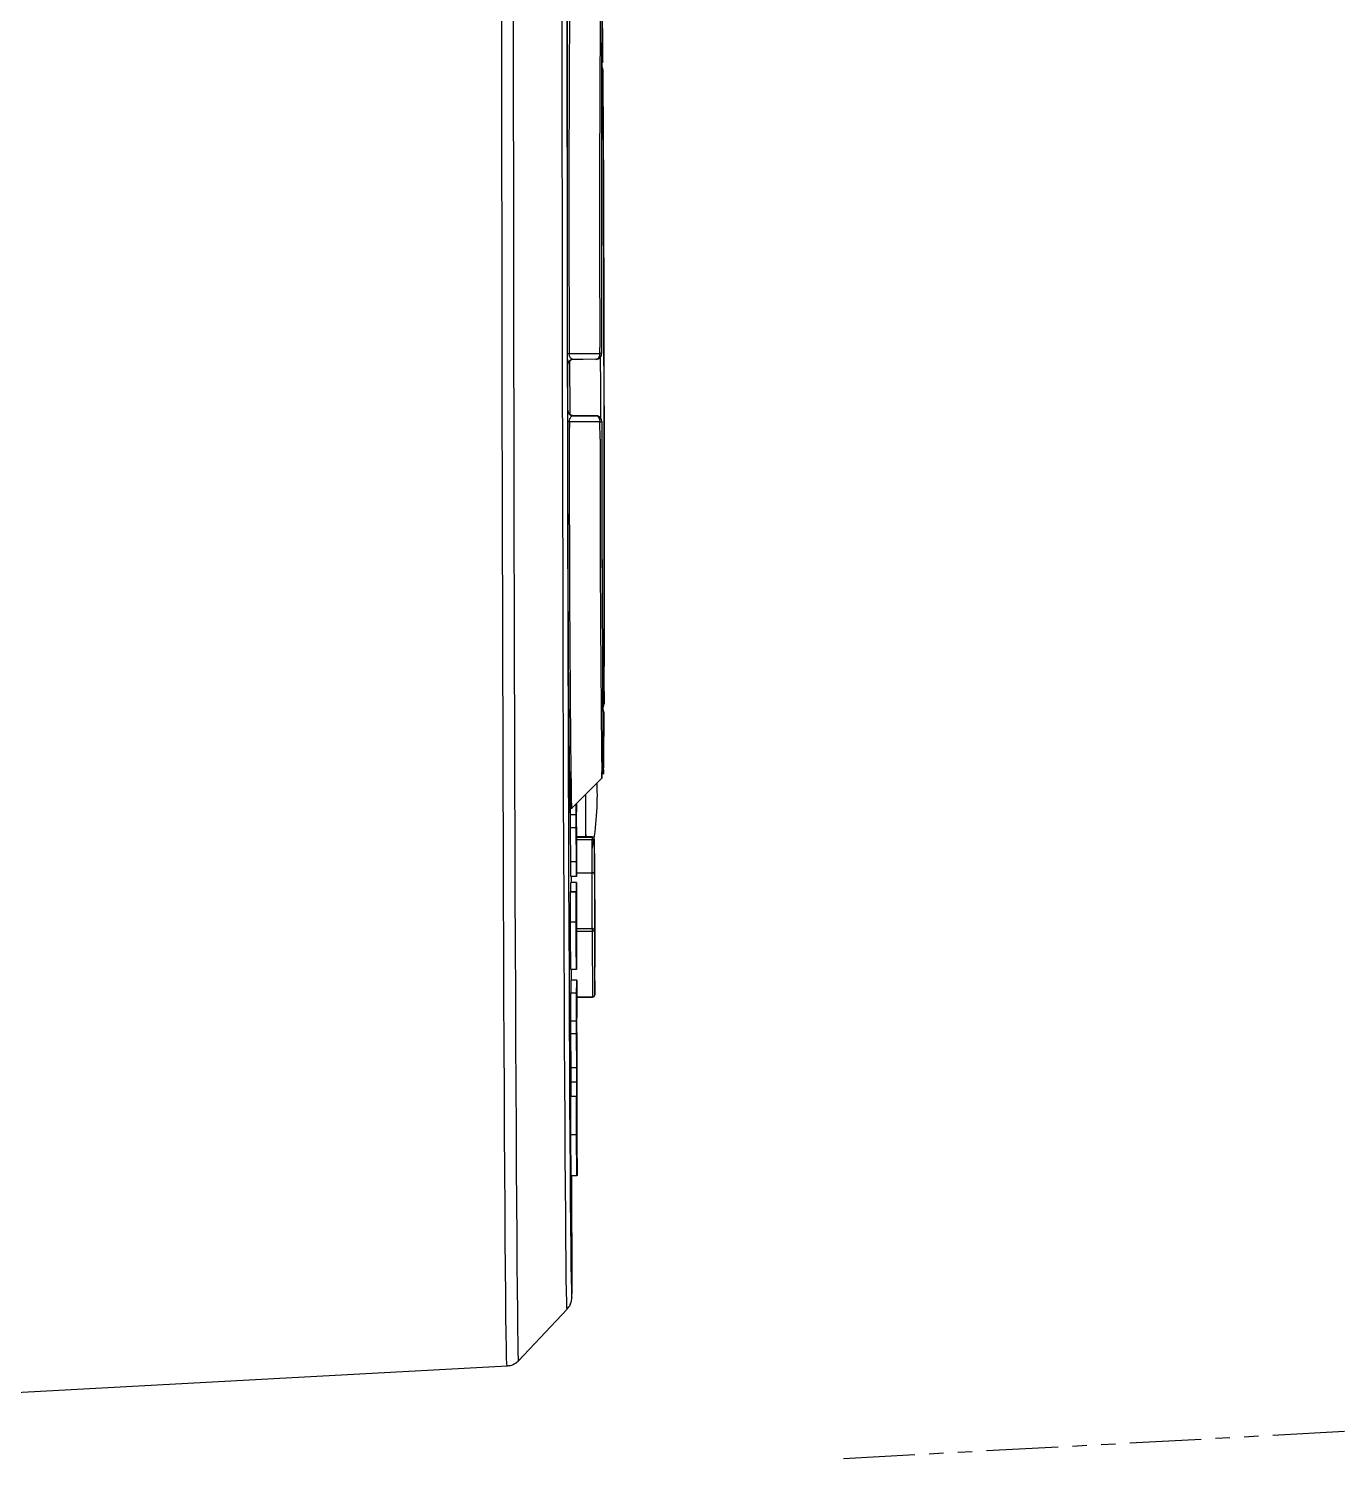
# Model space of a CAD drawing. Header units: millimetres. Extents: x 2312 to 3992, y 755 to 1943.
# Drawn here: x 3173.7 to 3289.7, y 978.3 to 1105 of the extents above; entities that cross this region are included whole.
import ezdxf

# ---------------------------------------------------------------- set-up
doc = ezdxf.new("R2010")
doc.units = ezdxf.units.MM
doc.linetypes.add('PHANTOM', pattern=[12.7, 6.35, -1.27, 1.27, -1.27, 1.27, -1.27])

msp = doc.modelspace()

# ---------------------------------------------------------------- linework, layer by layer
at = {"color": 7, "linetype": 'Continuous', "lineweight": 25}
for p, q in [((3224.551, 1102.096), (3224.551, 1104.337)), ((3224.551, 1102.096), (3224.534, 1101.97)), ((3224.573, 1101.344), (3224.572, 1099.103)), ((3224.299, 1076.221), (3224.298, 1076.725)), ((3221.666, 1075.6), (3221.818, 1075.713)), ((3224.135, 1075.727), (3224.144, 1075.73)), ((3224.447, 1076.19), (3224.455, 1076.194)), ((3221.461, 1075.19), (3221.442, 1075.183)), ((3221.449, 1071.183), (3221.468, 1071.19)), ((3221.968, 1070.691), (3221.95, 1070.684)), ((3223.965, 1070.693), (3221.968, 1070.691)), ((3223.956, 1070.69), (3223.965, 1070.693)), ((3224.313, 1068.622), (3224.309, 1070.159)), ((3224.465, 1070.194), (3224.457, 1070.19)), ((3224.661, 1047.413), (3224.669, 1045.175)), ((3224.633, 1044.532), (3224.65, 1044.406)), ((3224.658, 1042.168), (3224.65, 1044.406)), ((3221.77, 1035.876), (3224.473, 1038.588)), ((3224.473, 1038.588), (3224.47, 1038.592)), ((3221.687, 1035.33), (3221.708, 1037.802)), ((3222.187, 1035.331), (3222.196, 1036.303)), ((3222.21, 1036.26), (3222.207, 1036.006)), ((3222.207, 1036.006), (3222.213, 1032.638)), ((3222.217, 1036.324), (3222.218, 1035.614)), ((3221.624, 1035.522), (3221.623, 1035.523)), ((3222.187, 1035.331), (3221.687, 1035.33)), ((3221.689, 1034.185), (3221.687, 1035.33)), ((3222.189, 1034.186), (3222.187, 1035.331)), ((3222.205, 1035.836), (3222.193, 1034.471)), ((3222.21, 1032.846), (3222.205, 1035.836)), ((3222.217, 1035.613), (3222.208, 1035.613)), ((3222.218, 1035.614), (3222.217, 1035.613)), ((3222.189, 1034.186), (3221.689, 1034.185)), ((3221.72, 1031.177), (3221.689, 1034.185)), ((3222.22, 1031.178), (3222.189, 1034.186)), ((3222.193, 1034.471), (3222.21, 1032.846)), ((3223.622, 1033.385), (3222.212, 1033.382)), ((3222.212, 1033.379), (3223.621, 1033.381)), ((3223.621, 1033.128), (3222.212, 1033.125)), ((3222.221, 1032.981), (3222.212, 1032.981)), ((3222.223, 1032.981), (3222.212, 1032.981)), ((3222.213, 1032.638), (3222.216, 1032.397)), ((3222.221, 1032.981), (3222.223, 1032.981)), ((3222.223, 1032.981), (3222.228, 1029.892)), ((3223.621, 1033.381), (3223.622, 1033.385)), ((3222.22, 1031.178), (3221.72, 1031.177)), ((3223.832, 1031.007), (3223.825, 1025.491)), ((3223.832, 1031.007), (3223.833, 1031.007)), ((3223.833, 1031.007), (3223.834, 1030.724)), ((3222.227, 1029.892), (3221.727, 1029.891)), ((3221.778, 1029.361), (3221.777, 1029.891)), ((3222.228, 1029.892), (3222.227, 1029.892)), ((3222.228, 1030.201), (3223.624, 1030.203)), ((3223.617, 1025.271), (3223.624, 1030.203)), ((3223.824, 1030.062), (3223.817, 1025.129)), ((3223.835, 1030.582), (3223.831, 1028.037)), ((3223.832, 1030.724), (3223.834, 1030.724)), ((3223.832, 1030.582), (3223.835, 1030.582)), ((3221.7, 1028.507), (3221.706, 1028.51)), ((3222.2, 1028.508), (3221.7, 1028.507)), ((3222.206, 1028.51), (3221.706, 1028.51)), ((3221.715, 1029.36), (3221.716, 1029.361)), ((3222.215, 1029.361), (3221.715, 1029.36)), ((3221.716, 1028.51), (3221.715, 1029.36)), ((3222.216, 1029.362), (3221.716, 1029.361)), ((3222.2, 1028.508), (3222.206, 1028.51)), ((3222.206, 1028.51), (3222.207, 1027.824)), ((3222.215, 1029.361), (3222.216, 1029.362)), ((3222.22, 1026.399), (3222.215, 1029.361)), ((3222.222, 1028.654), (3222.23, 1028.657)), ((3222.23, 1028.657), (3222.232, 1028.077)), ((3222.226, 1027.283), (3222.225, 1027.282)), ((3222.232, 1028.077), (3222.231, 1027.531)), ((3223.83, 1027.612), (3223.827, 1025.067)), ((3223.828, 1028.037), (3223.831, 1028.037)), ((3223.828, 1027.612), (3223.83, 1027.612)), ((3223.83, 1027.612), (3223.844, 1024.855)), ((3223.831, 1028.037), (3223.844, 1025.279)), ((3223.85, 1027.4), (3223.842, 1021.885)), ((3223.848, 1027.825), (3223.844, 1025.279)), ((3223.847, 1027.4), (3223.85, 1027.4)), ((3223.848, 1027.825), (3223.85, 1027.542)), ((3223.848, 1027.825), (3223.848, 1027.825)), ((3223.848, 1027.542), (3223.85, 1027.542)), ((3222.204, 1025.832), (3221.704, 1025.831)), ((3222.221, 1026.399), (3222.22, 1026.399)), ((3222.237, 1025.268), (3223.617, 1025.271)), ((3223.617, 1025.017), (3222.237, 1025.015)), ((3223.825, 1025.35), (3223.826, 1025.067)), ((3223.826, 1025.067), (3223.827, 1025.067)), ((3223.844, 1024.855), (3223.84, 1022.309)), ((3223.842, 1025.279), (3223.844, 1025.279)), ((3223.845, 1019.402), (3223.852, 1024.335)), ((3223.84, 1022.168), (3223.842, 1021.885)), ((3222.227, 1021.654), (3221.727, 1021.653)), ((3221.793, 1020.699), (3221.792, 1021.653)), ((3223.842, 1021.885), (3223.842, 1021.885)), ((3221.719, 1017.082), (3221.74, 1019.554)), ((3222.24, 1019.555), (3221.74, 1019.554)), ((3221.743, 1020.698), (3221.744, 1020.699)), ((3222.243, 1020.699), (3221.743, 1020.698)), ((3222.244, 1020.7), (3221.744, 1020.699)), ((3222.219, 1017.083), (3222.24, 1019.555)), ((3222.243, 1020.699), (3222.244, 1020.7)), ((3222.244, 1020.7), (3222.25, 1017.366)), ((3222.246, 1019.233), (3223.645, 1019.236)), ((3222.247, 1019.199), (3223.646, 1019.202)), ((3222.219, 1017.083), (3221.719, 1017.082)), ((3221.721, 1015.938), (3221.719, 1017.082)), ((3222.221, 1015.939), (3222.219, 1017.083)), ((3222.237, 1017.588), (3222.225, 1016.223)), ((3222.242, 1014.598), (3222.237, 1017.588)), ((3222.241, 1018.013), (3222.239, 1017.759)), ((3222.239, 1017.759), (3222.244, 1014.391)), ((3222.248, 1017.366), (3222.239, 1017.366)), ((3222.25, 1017.366), (3222.248, 1017.366)), ((3222.221, 1015.939), (3221.721, 1015.938)), ((3221.751, 1012.93), (3221.721, 1015.938)), ((3222.251, 1012.93), (3222.221, 1015.939)), ((3222.225, 1016.223), (3222.242, 1014.598)), ((3222.254, 1014.734), (3222.244, 1014.734)), ((3222.253, 1014.733), (3222.244, 1014.733)), ((3222.253, 1014.733), (3222.254, 1014.734)), ((3222.254, 1014.734), (3222.263, 1009.651)), ((3222.244, 1014.391), (3222.247, 1014.149)), ((3222.251, 1012.93), (3221.751, 1012.93)), ((3222.258, 1011.654), (3221.758, 1011.653)), ((3222.239, 1010.4), (3221.739, 1010.399)), ((3222.254, 1009.604), (3222.256, 1010.236)), ((3222.263, 1009.651), (3222.259, 1008.675)), ((3222.251, 1008.194), (3222.251, 1008.194)), ((3222.259, 1008.675), (3222.257, 1008.063)), ((3222.236, 1006.989), (3221.736, 1006.988)), ((3221.743, 1003.375), (3221.736, 1006.988)), ((3222.243, 1003.376), (3222.236, 1006.989)), ((3222.241, 1005.596), (3222.254, 1005.601)), ((3222.254, 1005.601), (3222.253, 1006.418)), ((3222.255, 1006.393), (3222.257, 1005.602)), ((3222.257, 1005.602), (3222.264, 1005.605)), ((3222.264, 1005.605), (3222.257, 1005.605)), ((3222.267, 1006.454), (3222.268, 1006.454)), ((3222.268, 1006.454), (3222.274, 1003.389)), ((3222.243, 1003.376), (3221.743, 1003.375)), ((3221.84, 993.313), (3221.823, 1003.376)), ((3222.244, 1003.377), (3222.243, 1003.376)), ((3222.266, 1004.233), (3222.247, 1004.225)), ((3222.274, 1003.389), (3222.272, 1003.388)), ((3217.083, 986.996), (3221.398, 991.56)), ((3064.833, 978.341), (3216.073, 986.528))]:
    msp.add_line(p, q, dxfattribs=at)
at = {"color": 7, "linetype": 'PHANTOM', "lineweight": 25}
msp.add_line((3245.861, 978.341), (3397.101, 986.528), dxfattribs=at)
at = {"color": 7, "linetype": 'Continuous', "lineweight": 25, "flags": 128}
for points in [[(3221.436, 1076.238), (3221.431, 1079.85), (3221.427, 1083.399), (3221.425, 1086.854), (3221.424, 1090.182), (3221.424, 1093.351), (3221.426, 1096.333), (3221.428, 1099.1), (3221.432, 1101.625), (3221.437, 1103.885), (3221.444, 1105.86), (3221.451, 1107.53), (3221.459, 1108.881), (3221.468, 1109.899), (3221.479, 1110.575), (3221.489, 1110.903), (3221.501, 1110.88), (3221.513, 1110.505), (3221.525, 1109.783), (3221.538, 1108.72), (3221.551, 1107.326)], [(3216.073, 986.528), (3216.073, 986.528), (3216.055, 986.709), (3216.037, 987.244), (3216.018, 988.133), (3215.999, 989.37), (3215.979, 990.951), (3215.96, 992.87), (3215.94, 995.118), (3215.92, 997.687), (3215.9, 1000.565), (3215.88, 1003.742), (3215.861, 1007.203), (3215.841, 1010.936), (3215.822, 1014.924), (3215.804, 1019.151), (3215.786, 1023.6), (3215.768, 1028.252), (3215.751, 1033.089), (3215.735, 1038.091), (3215.72, 1043.237), (3215.705, 1048.506), (3215.691, 1053.877), (3215.679, 1059.327), (3215.667, 1064.834), (3215.656, 1070.376), (3215.647, 1075.93), (3215.638, 1081.472), (3215.631, 1086.982), (3215.625, 1092.434), (3215.62, 1097.809), (3215.616, 1103.082), (3215.614, 1108.234)], [(3221.398, 991.56), (3221.398, 991.559), (3221.381, 991.72), (3221.364, 992.23), (3221.345, 993.088), (3221.327, 994.291), (3221.308, 995.831), (3221.289, 997.705), (3221.27, 999.902), (3221.251, 1002.414), (3221.232, 1005.23), (3221.213, 1008.339), (3221.194, 1011.725), (3221.175, 1015.376), (3221.157, 1019.275), (3221.139, 1023.406), (3221.122, 1027.751), (3221.105, 1032.291), (3221.089, 1037.006), (3221.074, 1041.878), (3221.059, 1046.884), (3221.046, 1052.003), (3221.033, 1057.214), (3221.021, 1062.494), (3221.01, 1067.819), (3221, 1073.168), (3220.992, 1078.518), (3220.984, 1083.845), (3220.978, 1089.127), (3220.973, 1094.341), (3220.969, 1099.464), (3220.966, 1104.475), (3220.965, 1109.352)], [(3216.625, 1108.048), (3216.628, 1102.924), (3216.631, 1097.679), (3216.636, 1092.333), (3216.642, 1086.91), (3216.649, 1081.43), (3216.658, 1075.917), (3216.667, 1070.393), (3216.678, 1064.881), (3216.689, 1059.404), (3216.702, 1053.983), (3216.716, 1048.641), (3216.73, 1043.4), (3216.745, 1038.282), (3216.762, 1033.307), (3216.778, 1028.496), (3216.796, 1023.868), (3216.814, 1019.443), (3216.832, 1015.238), (3216.851, 1011.272), (3216.87, 1007.56), (3216.89, 1004.117), (3216.91, 1000.957), (3216.929, 998.094), (3216.949, 995.539), (3216.969, 993.303), (3216.989, 991.395), (3217.008, 989.822), (3217.027, 988.591), (3217.046, 987.708), (3217.064, 987.175), (3217.081, 986.995), (3217.083, 986.996)], [(3221.381, 1107.12), (3221.383, 1102.156), (3221.386, 1097.063), (3221.39, 1091.864), (3221.396, 1086.582), (3221.403, 1081.241), (3221.411, 1075.865), (3221.42, 1070.476), (3221.431, 1065.101), (3221.442, 1059.761), (3221.455, 1054.482), (3221.468, 1049.287), (3221.482, 1044.199), (3221.498, 1039.241), (3221.513, 1034.434), (3221.53, 1029.8), (3221.547, 1025.361), (3221.565, 1021.135), (3221.583, 1017.141), (3221.602, 1013.398), (3221.621, 1009.922), (3221.64, 1006.729), (3221.659, 1003.832), (3221.679, 1001.245), (3221.698, 998.98), (3221.717, 997.045), (3221.736, 995.451), (3221.755, 994.204), (3221.773, 993.309), (3221.791, 992.771), (3221.805, 992.596)], [(3224.551, 1104.337), (3224.538, 1105.698), (3224.525, 1106.689), (3224.513, 1107.301), (3224.501, 1107.526), (3224.49, 1107.361), (3224.479, 1106.809), (3224.47, 1105.875), (3224.461, 1104.571), (3224.454, 1102.911), (3224.448, 1100.913), (3224.443, 1098.602), (3224.439, 1096.002), (3224.437, 1093.144), (3224.436, 1090.059), (3224.437, 1086.783), (3224.439, 1083.354), (3224.442, 1079.81), (3224.447, 1076.19)], [(3224.669, 1045.175), (3224.674, 1047.432), (3224.678, 1049.983), (3224.681, 1052.797), (3224.682, 1055.844), (3224.682, 1059.088), (3224.68, 1062.493), (3224.677, 1066.02), (3224.673, 1069.628), (3224.667, 1073.278), (3224.66, 1076.927), (3224.652, 1080.535), (3224.643, 1084.059), (3224.633, 1087.46), (3224.622, 1090.7), (3224.61, 1093.742), (3224.598, 1096.55), (3224.585, 1099.094), (3224.573, 1101.344)], [(3224.572, 1099.103), (3224.584, 1097.019), (3224.596, 1094.67), (3224.607, 1092.08), (3224.618, 1089.28), (3224.627, 1086.3), (3224.637, 1083.174), (3224.645, 1079.937), (3224.652, 1076.625), (3224.659, 1073.275), (3224.664, 1069.924), (3224.668, 1066.611), (3224.671, 1063.371), (3224.672, 1060.242), (3224.673, 1057.258), (3224.672, 1054.453), (3224.669, 1051.858), (3224.666, 1049.503), (3224.661, 1047.413)], [(3221.468, 1071.185), (3221.468, 1071.335), (3221.467, 1071.953), (3221.466, 1072.572), (3221.465, 1073.191), (3221.464, 1073.81), (3221.463, 1074.428), (3221.462, 1075.047), (3221.461, 1075.664)], [(3221.583, 1076.21), (3223.104, 1076.216), (3224.299, 1076.221)], [(3221.657, 1070.799), (3221.656, 1071.566), (3221.65, 1074.969), (3221.649, 1075.585)], [(3223.947, 1075.69), (3222.824, 1075.686), (3221.941, 1075.684)], [(3224.373, 1070.372), (3224.369, 1073.274), (3224.364, 1075.912)], [(3224.309, 1070.159), (3222.789, 1070.156), (3221.594, 1070.153)], [(3221.95, 1070.684), (3223.073, 1070.687), (3223.956, 1070.69)], [(3224.457, 1070.19), (3224.465, 1066.573), (3224.474, 1063.031), (3224.484, 1059.604), (3224.494, 1056.333), (3224.506, 1053.253), (3224.518, 1050.401), (3224.53, 1047.808), (3224.543, 1045.503), (3224.556, 1043.514), (3224.569, 1041.862), (3224.582, 1040.566), (3224.595, 1039.642), (3224.607, 1039.099), (3224.619, 1038.943), (3224.63, 1039.177), (3224.64, 1039.798), (3224.65, 1040.799), (3224.658, 1042.168)], [(3224.65, 1044.406), (3224.643, 1043.17), (3224.634, 1042.271), (3224.633, 1042.221)], [(3223.833, 1031.007), (3223.833, 1031.019), (3223.833, 1031.028), (3223.833, 1031.034), (3223.833, 1031.036), (3223.833, 1031.034), (3223.833, 1031.028), (3223.833, 1031.019), (3223.832, 1031.007)], [(3223.848, 1027.825), (3223.848, 1027.837), (3223.848, 1027.846), (3223.848, 1027.852), (3223.848, 1027.854), (3223.848, 1027.852), (3223.848, 1027.846), (3223.848, 1027.837), (3223.848, 1027.825)], [(3223.817, 1025.129), (3223.814, 1025.108), (3223.802, 1025.087), (3223.784, 1025.067), (3223.759, 1025.05), (3223.728, 1025.036), (3223.694, 1025.026), (3223.656, 1025.019), (3223.617, 1025.017)], [(3223.826, 1025.067), (3223.826, 1025.054), (3223.826, 1025.045), (3223.826, 1025.039), (3223.827, 1025.038), (3223.827, 1025.039), (3223.827, 1025.045), (3223.827, 1025.054), (3223.827, 1025.067)], [(3223.855, 1025.107), (3223.857, 1025.116), (3223.861, 1025.155)], [(3223.855, 1025.109), (3223.857, 1025.117), (3223.861, 1025.155)], [(3223.858, 1025.271), (3223.858, 1025.272), (3223.859, 1025.241), (3223.861, 1025.155)], [(3223.842, 1021.885), (3223.842, 1021.872), (3223.842, 1021.863), (3223.842, 1021.858), (3223.842, 1021.856), (3223.842, 1021.858), (3223.842, 1021.863), (3223.842, 1021.872), (3223.842, 1021.885)], [(3221.805, 992.596), (3221.808, 992.592), (3221.824, 992.773), (3221.84, 993.313)]]:
    msp.add_lwpolyline(points, dxfattribs=at)
at = {"color": 7, "linetype": 'Continuous', "lineweight": 25}
for centre, radius, start, end in [((5990.653, 1088.694), 2769.098, 179.547097, 180.258305), ((5460.358, 1088.46), 2236.091, 179.502437, 180.300687), ((5440.06, 1086.75), 2215.63, 179.529309, 180.272985), ((3220.232, 1104.485), 4.298, 357.5452, 6.23459), ((2973.263, 1100.344), 251.294, 0.39955, 0.90225), ((3224.37, 1101.317), 0.204, 7.61896, 62.28189), ((3224.073, 1101.343), 0.5, 0.35633, 38.11251), ((3221.565, 1076.515), 0.305, 245.02419, 273.52047), ((3221.942, 1075.184), 0.5, 90.09857, 180.09888), ((3223.851, 1076.135), 0.456, 282.18371, 10.8145), ((3223.947, 1076.19), 0.5, 270.09857, 0.09888), ((3224.317, 1075.935), 0.287, 63.19188, 93.66199), ((3221.576, 1069.856), 0.297, 86.61725, 115.90438), ((3221.949, 1071.184), 0.5, 180.09864, 270.09834), ((5591.843, 1065.209), 2370.254, 179.880493, 180.709083), ((3223.86, 1070.243), 0.457, 349.43053, 77.87658), ((3223.957, 1070.19), 0.5, 0.09864, 90.09834), ((3224.327, 1070.438), 0.28, 266.48606, 297.72202), ((5433.917, 1067.271), 2209.454, 179.924204, 180.667867), ((5816.493, 1066.08), 2595.05, 179.910713, 180.674669), ((5758.485, 1066.928), 2534.173, 179.961707, 180.640675), ((3224.466, 1045.201), 0.205, 297.93947, 352.6439), ((3224.169, 1045.174), 0.5, 321.98455, 359.84206), ((3157.343, 1040.988), 67.172, 357.95233, 0.58995), ((3219.979, 1042.002), 4.659, 354.03002, 2.69916), ((3135.918, 1038.39), 85.754, 358.08312, 0.52304), ((3199.574, 1037.011), 24.5, 349.14935, 2.69032), ((5173.22, 1040.307), 1950.196, 180.09313, 180.203408), ((5192.336, 1040.357), 1969.308, 180.093574, 180.202875), ((3246.479, 1033.241), 22.858, 179.64804, 180.28338), ((3223.622, 1033.181), 0.2, 0.11705, 90.10991), ((3223.667, 1033.357), 0.234, 258.66718, 311.42285), ((2432.838, 1030.96), 790.786, 359.94516, 0.157059), ((2380.32, 1030.869), 843.505, 359.94516, 0.157059), ((2622.294, 1026.243), 601.568, 359.896412, 0.660921), ((3223.649, 1030.026), 0.179, 11.69361, 98.09412), ((3197.498, 1030.608), 26.336, 359.94466, 0.25233), ((3197.514, 1027.426), 26.336, 359.94466, 0.25233), ((3223.642, 1025.093), 0.179, 11.69361, 98.09412), ((3277.893, 1025.221), 54.276, 179.94747, 180.21494), ((5596.818, 1033.669), 2373.217, 180.208878, 180.348456), ((5574.942, 1033.701), 2351.141, 180.208878, 180.348456), ((3250.161, 1025.466), 26.336, 179.94466, 180.25233), ((3273.115, 1024.527), 49.263, 179.1351, 180.2239), ((3250.176, 1022.284), 26.336, 179.94466, 180.25233), ((3223.661, 1019.421), 0.186, 265.27935, 354.11296), ((3224.671, 1019.231), 1.026, 179.73008, 181.64408), ((3223.645, 1019.402), 0.2, 270.09849, 359.91832), ((3220.34, 993.311), 1.5, 358.75998, 0.09872)]:
    msp.add_arc(centre, radius, start, end, dxfattribs=at)
for points, knots in [([(3221.442, 1075.183), (3221.441, 1075.194), (3221.44, 1075.217), (3221.439, 1075.408), (3221.437, 1075.688), (3221.436, 1075.99), (3221.436, 1076.156), (3221.436, 1076.238)], [0, 0, 0, 0, 0.2502314, 0.5000296, 0.7491734, 0.874662, 1, 1, 1, 1]), ([(3221.572, 1075.505), (3221.597, 1075.533), (3221.647, 1075.589), (3221.71, 1075.622), (3221.741, 1075.639)], [0, 0, 0, 0, 0.5004437, 1, 1, 1, 1]), ([(3221.941, 1075.684), (3221.9, 1075.689), (3221.82, 1075.699), (3221.723, 1075.776), (3221.656, 1075.875), (3221.615, 1075.967), (3221.591, 1076.062), (3221.583, 1076.147), (3221.583, 1076.189), (3221.583, 1076.21)], [0, 0, 0, 0, 0.28654563, 0.56106869, 0.68919014, 0.8054766, 0.90650496, 0.95317639, 1, 1, 1, 1]), ([(3224.168, 1075.74), (3224.208, 1075.764), (3224.295, 1075.813), (3224.38, 1075.92), (3224.442, 1076.049), (3224.45, 1076.14), (3224.455, 1076.194)], [0, 0, 0, 0, 0.2335598, 0.4987543, 0.7053199, 1, 1, 1, 1]), ([(3221.446, 1070.124), (3221.446, 1070.206), (3221.446, 1070.372), (3221.446, 1070.674), (3221.446, 1070.956), (3221.447, 1071.148), (3221.448, 1071.171), (3221.449, 1071.183)], [0, 0, 0, 0, 0.1253862, 0.2510607, 0.5003133, 0.7501156, 1, 1, 1, 1]), ([(3221.968, 1070.691), (3221.897, 1070.699), (3221.79, 1070.712), (3221.659, 1070.791), (3221.605, 1070.849), (3221.58, 1070.876)], [0, 0, 0, 0, 0.4990701, 0.7628027, 1, 1, 1, 1]), ([(3221.594, 1070.153), (3221.593, 1070.174), (3221.593, 1070.216), (3221.601, 1070.301), (3221.625, 1070.397), (3221.665, 1070.489), (3221.732, 1070.589), (3221.828, 1070.667), (3221.909, 1070.678), (3221.95, 1070.684)], [0, 0, 0, 0, 0.0469095, 0.0936327, 0.1947106, 0.3110168, 0.4391204, 0.7135016, 1, 1, 1, 1]), ([(3224.176, 1070.647), (3224.145, 1070.659), (3224.077, 1070.687), (3224.005, 1070.691), (3223.965, 1070.693)], [0, 0, 0, 0, 0.4553313, 1, 1, 1, 1]), ([(3224.465, 1070.194), (3224.46, 1070.248), (3224.452, 1070.339), (3224.39, 1070.467), (3224.304, 1070.574), (3224.217, 1070.624), (3224.176, 1070.647)], [0, 0, 0, 0, 0.2946467, 0.5012456, 0.7664226, 1, 1, 1, 1]), ([(3221.67, 1046.137), (3221.666, 1046.137), (3221.659, 1046.136), (3221.648, 1046.131), (3221.647, 1046.122), (3221.646, 1046.116)], [0, 0, 0, 0, 0.2172611, 0.4477367, 1, 1, 1, 1]), ([(3222.217, 1035.613), (3222.217, 1035.73), (3222.216, 1035.964), (3222.215, 1036.244), (3222.215, 1036.316), (3222.215, 1036.322)], [0, 0, 0, 0, 0.4795717, 0.9562726, 1, 1, 1, 1]), ([(3222.216, 1032.397), (3222.216, 1032.307), (3222.218, 1032.148), (3222.22, 1032.103), (3222.22, 1032.084)], [0, 0, 0, 0, 0.5603886, 1, 1, 1, 1]), ([(3222.22, 1032.084), (3222.221, 1032.091), (3222.222, 1032.107), (3222.222, 1032.443), (3222.222, 1032.776), (3222.221, 1032.981)], [0, 0, 0, 0, 0.2808814, 0.5588569, 1, 1, 1, 1]), ([(3221.727, 1029.891), (3221.726, 1030.08), (3221.725, 1030.462), (3221.723, 1030.869), (3221.721, 1031.06), (3221.72, 1031.177)], [0, 0, 0, 0, 0.277759, 0.5582123, 1, 1, 1, 1]), ([(3222.227, 1029.892), (3222.226, 1030.081), (3222.225, 1030.462), (3222.223, 1030.87), (3222.221, 1031.061), (3222.22, 1031.178)], [0, 0, 0, 0, 0.277759, 0.5582123, 1, 1, 1, 1]), ([(3221.704, 1025.831), (3221.703, 1026.337), (3221.701, 1027.24), (3221.7, 1028.12), (3221.7, 1028.507)], [0, 0, 0, 0, 0.5599154, 1, 1, 1, 1]), ([(3222.204, 1025.832), (3222.203, 1026.338), (3222.201, 1027.241), (3222.2, 1028.121), (3222.2, 1028.508)], [0, 0, 0, 0, 0.5599154, 1, 1, 1, 1]), ([(3222.216, 1029.362), (3222.216, 1029.25), (3222.217, 1029.027), (3222.218, 1028.778), (3222.22, 1028.649), (3222.221, 1028.652), (3222.222, 1028.654)], [0, 0, 0, 0, 0.1867494, 0.3723338, 0.5591229, 1, 1, 1, 1]), ([(3222.207, 1027.824), (3222.207, 1027.735), (3222.206, 1027.556), (3222.204, 1027.055), (3222.205, 1026.384), (3222.206, 1025.958), (3222.206, 1025.745)], [0, 0, 0, 0, 0.2807684, 0.5596325, 0.7793612, 1, 1, 1, 1]), ([(3222.225, 1027.282), (3222.224, 1027.279), (3222.223, 1027.272), (3222.221, 1027.21), (3222.221, 1026.843), (3222.221, 1026.548), (3222.221, 1026.399)], [0, 0, 0, 0, 0.2814958, 0.5616084, 0.7793283, 1, 1, 1, 1]), ([(3222.234, 1025.615), (3222.233, 1025.856), (3222.232, 1026.336), (3222.23, 1026.964), (3222.228, 1027.254), (3222.227, 1027.273), (3222.226, 1027.283)], [0, 0, 0, 0, 0.2811486, 0.5595012, 0.7791204, 1, 1, 1, 1]), ([(3222.231, 1027.531), (3222.232, 1027.151), (3222.234, 1026.47), (3222.236, 1025.698), (3222.236, 1025.358)], [0, 0, 0, 0, 0.559112, 1, 1, 1, 1]), ([(3221.727, 1021.653), (3221.725, 1021.696), (3221.72, 1021.783), (3221.713, 1022.68), (3221.707, 1024.179), (3221.705, 1025.28), (3221.704, 1025.831)], [0, 0, 0, 0, 0.2808621, 0.5603944, 0.779988, 1, 1, 1, 1]), ([(3222.227, 1021.654), (3222.225, 1021.697), (3222.22, 1021.784), (3222.213, 1022.681), (3222.207, 1024.18), (3222.205, 1025.281), (3222.204, 1025.832)], [0, 0, 0, 0, 0.2808621, 0.5603944, 0.779988, 1, 1, 1, 1]), ([(3222.206, 1025.745), (3222.206, 1025.509), (3222.207, 1025.038), (3222.21, 1024.21), (3222.215, 1023.558), (3222.22, 1023.209), (3222.223, 1023.178), (3222.224, 1023.163)], [0, 0, 0, 0, 0.1250099, 0.2499863, 0.4986889, 0.7491401, 1, 1, 1, 1]), ([(3222.224, 1023.163), (3222.226, 1023.177), (3222.228, 1023.206), (3222.232, 1023.488), (3222.235, 1024.079), (3222.235, 1024.907), (3222.234, 1025.379), (3222.234, 1025.615)], [0, 0, 0, 0, 0.2509733, 0.5016441, 0.7501459, 0.874991, 1, 1, 1, 1]), ([(3222.236, 1025.358), (3222.237, 1024.761), (3222.238, 1023.864), (3222.238, 1022.888), (3222.236, 1022.172), (3222.232, 1021.72), (3222.229, 1021.676), (3222.227, 1021.654)], [0, 0, 0, 0, 0.2489102, 0.3740533, 0.4992899, 0.7492242, 1, 1, 1, 1]), ([(3221.74, 1019.554), (3221.741, 1019.655), (3221.742, 1019.796), (3221.743, 1020.266), (3221.743, 1020.554), (3221.743, 1020.698)], [0, 0, 0, 0, 0.5606419, 0.7798878, 1, 1, 1, 1]), ([(3222.24, 1019.555), (3222.241, 1019.656), (3222.242, 1019.797), (3222.243, 1020.267), (3222.243, 1020.555), (3222.243, 1020.699)], [0, 0, 0, 0, 0.5606419, 0.7798878, 1, 1, 1, 1]), ([(3222.244, 1018.254), (3222.244, 1018.231), (3222.243, 1018.188), (3222.241, 1018.066), (3222.241, 1018.013)], [0, 0, 0, 0, 0.559614, 1, 1, 1, 1]), ([(3222.248, 1017.366), (3222.248, 1017.486), (3222.248, 1017.725), (3222.247, 1018.056), (3222.245, 1018.242), (3222.245, 1018.25), (3222.244, 1018.254)], [0, 0, 0, 0, 0.2811955, 0.5607077, 0.7796524, 1, 1, 1, 1]), ([(3222.252, 1013.836), (3222.252, 1013.844), (3222.253, 1013.859), (3222.254, 1014.195), (3222.253, 1014.529), (3222.253, 1014.733)], [0, 0, 0, 0, 0.28088141, 0.55885689, 1, 1, 1, 1]), ([(3222.247, 1014.149), (3222.248, 1014.06), (3222.25, 1013.9), (3222.251, 1013.856), (3222.252, 1013.836)], [0, 0, 0, 0, 0.5603886, 1, 1, 1, 1]), ([(3221.758, 1011.653), (3221.758, 1011.841), (3221.757, 1012.218), (3221.754, 1012.623), (3221.752, 1012.813), (3221.751, 1012.93)], [0, 0, 0, 0, 0.2779893, 0.5583685, 1, 1, 1, 1]), ([(3222.258, 1011.654), (3222.258, 1011.842), (3222.257, 1012.219), (3222.254, 1012.623), (3222.252, 1012.814), (3222.251, 1012.93)], [0, 0, 0, 0, 0.2779893, 0.5583685, 1, 1, 1, 1]), ([(3221.757, 1010.399), (3221.757, 1010.534), (3221.758, 1010.74), (3221.759, 1011.205), (3221.758, 1011.504), (3221.758, 1011.653)], [0, 0, 0, 0, 0.4844653, 0.7419878, 1, 1, 1, 1]), ([(3222.256, 1010.236), (3222.257, 1010.397), (3222.258, 1010.639), (3222.259, 1011.143), (3222.258, 1011.483), (3222.258, 1011.654)], [0, 0, 0, 0, 0.5008588, 0.7500558, 1, 1, 1, 1]), ([(3221.736, 1006.988), (3221.736, 1007.391), (3221.735, 1008.197), (3221.734, 1009.189), (3221.734, 1009.84), (3221.736, 1010.312), (3221.737, 1010.365), (3221.739, 1010.399)], [0, 0, 0, 0, 0.2507387, 0.5006348, 0.6258254, 0.7509246, 1, 1, 1, 1]), ([(3222.236, 1006.989), (3222.236, 1007.393), (3222.235, 1008.197), (3222.234, 1009.186), (3222.234, 1009.838), (3222.235, 1010.179), (3222.237, 1010.364), (3222.238, 1010.388), (3222.239, 1010.4)], [0, 0, 0, 0, 0.2506607, 0.49794369, 0.62505009, 0.74850346, 0.86304556, 1, 1, 1, 1]), ([(3222.239, 1010.4), (3222.24, 1010.37), (3222.242, 1010.313), (3222.245, 1009.838), (3222.248, 1009.103), (3222.25, 1008.515), (3222.251, 1008.194)], [0, 0, 0, 0, 0.25974729, 0.49885509, 0.72623824, 1, 1, 1, 1]), ([(3222.251, 1008.194), (3222.251, 1008.355), (3222.251, 1008.669), (3222.252, 1009.179), (3222.253, 1009.433), (3222.254, 1009.604)], [0, 0, 0, 0, 0.254228, 0.4964433, 1, 1, 1, 1]), ([(3222.242, 1008.891), (3222.241, 1008.873), (3222.24, 1008.845), (3222.238, 1008.598), (3222.238, 1008.308), (3222.238, 1007.94), (3222.238, 1007.387), (3222.239, 1006.944), (3222.239, 1006.653)], [0, 0, 0, 0, 0.2489128, 0.3771277, 0.4994141, 0.6203197, 0.749749, 1, 1, 1, 1]), ([(3222.253, 1006.418), (3222.252, 1006.74), (3222.252, 1007.224), (3222.25, 1007.839), (3222.248, 1008.242), (3222.247, 1008.56), (3222.244, 1008.843), (3222.243, 1008.872), (3222.242, 1008.891)], [0, 0, 0, 0, 0.2508102, 0.3774947, 0.5007393, 0.621995, 0.7507204, 1, 1, 1, 1]), ([(3222.257, 1008.063), (3222.256, 1007.887), (3222.255, 1007.666), (3222.254, 1007.241), (3222.254, 1006.88), (3222.255, 1006.589), (3222.255, 1006.393)], [0, 0, 0, 0, 0.5004629, 0.6280323, 0.7495371, 1, 1, 1, 1]), ([(3222.239, 1006.653), (3222.24, 1006.477), (3222.24, 1006.124), (3222.241, 1005.772), (3222.241, 1005.596)], [0, 0, 0, 0, 0.5000661, 1, 1, 1, 1]), ([(3222.264, 1005.605), (3222.265, 1005.597), (3222.266, 1005.589), (3222.267, 1005.743), (3222.267, 1005.838), (3222.268, 1006.07), (3222.267, 1006.3), (3222.267, 1006.454)], [0, 0, 0, 0, 0.50044501, 0.56652681, 0.62576581, 0.75032225, 1, 1, 1, 1]), ([(3222.247, 1004.225), (3222.247, 1004.223), (3222.246, 1004.22), (3222.244, 1004.184), (3222.244, 1004.028), (3222.244, 1003.763), (3222.244, 1003.532), (3222.244, 1003.377)], [0, 0, 0, 0, 0.2497875, 0.4986891, 0.623422, 0.7479725, 1, 1, 1, 1]), ([(3222.272, 1003.388), (3222.272, 1003.542), (3222.271, 1003.773), (3222.27, 1004.041), (3222.269, 1004.27), (3222.267, 1004.25), (3222.266, 1004.233)], [0, 0, 0, 0, 0.25077927, 0.37643473, 0.50023154, 1, 1, 1, 1]), ([(3221.405, 991.579), (3221.458, 991.637), (3221.579, 991.769), (3221.682, 991.978), (3221.746, 992.151), (3221.781, 992.29), (3221.801, 992.408), (3221.812, 992.517), (3221.824, 992.689), (3221.832, 992.927), (3221.838, 993.207), (3221.84, 993.278)], [0, 0, 0, 0, 0.0230388, 0.0518609, 0.0772407, 0.1069632, 0.156677, 0.2451322, 0.4110496, 0.8513138, 1, 1, 1, 1]), ([(3216.074, 986.553), (3216.179, 986.555), (3216.446, 986.561), (3216.806, 986.748), (3217.066, 986.957), (3217.151, 987.081), (3217.169, 987.107)], [0, 0, 0, 0, 0.2388697, 0.6104682, 0.9186956, 1, 1, 1, 1])]:
    msp.add_open_spline(points, degree=3, knots=knots, dxfattribs=at)
for points in [[(3221.461, 1075.19), (3221.466, 1075.248), (3221.476, 1075.362), (3221.54, 1075.457), (3221.572, 1075.505)], [(3221.58, 1070.876), (3221.548, 1070.924), (3221.483, 1071.019), (3221.473, 1071.133), (3221.468, 1071.19)]]:
    msp.add_open_spline(points, degree=3, dxfattribs=at)

doc.saveas('drawing.dxf')
